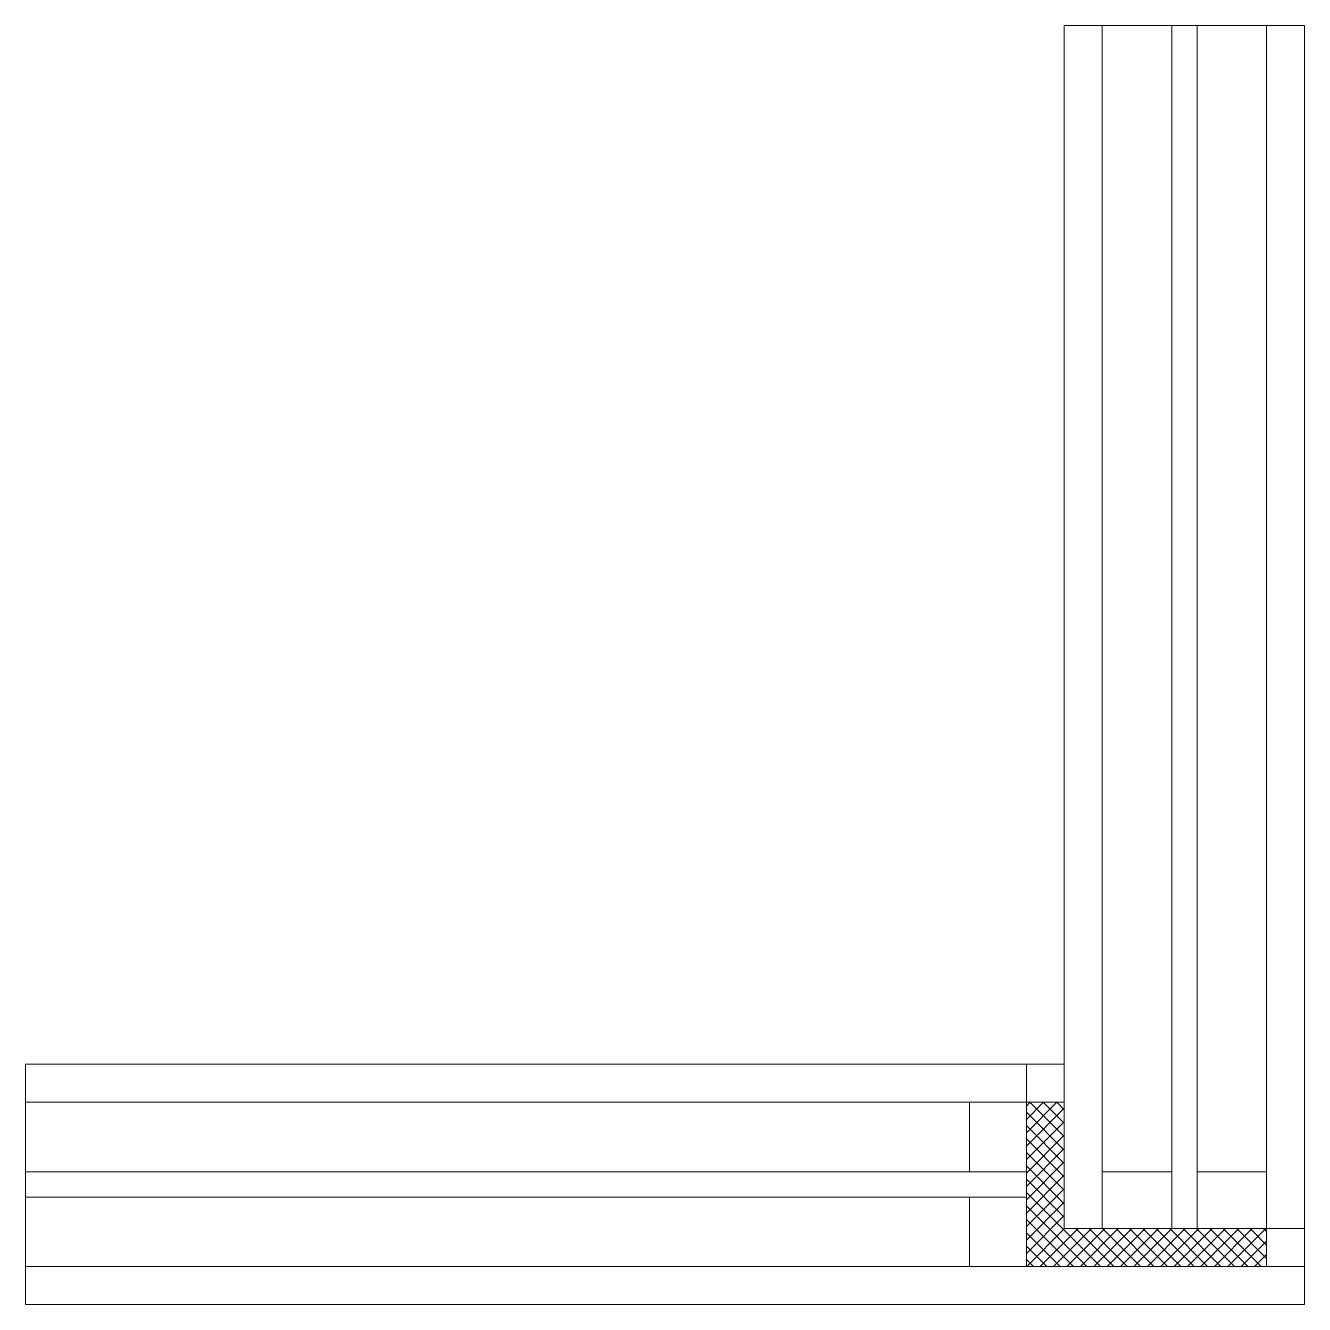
# Model space of a CAD drawing. Header units: metres. Extents: x -163 to 40, y -38 to 164.
import ezdxf

# ---------------------------------------------------------------- set-up
doc = ezdxf.new("R2010")
doc.units = ezdxf.units.M
doc.layers.add('A-DETL-GENF', color=92, linetype='Continuous', lineweight=18)

# ---------------------------------------------------------------- blocks, each defined once
blk = doc.blocks.new('31 shadowbox - 31_shadowbox-3344977-00_0 Basismaterialen')
at = {"layer": 'A-DETL-GENF', "lineweight": 13}
h = blk.add_hatch(dxfattribs=at)
h.set_pattern_fill('FP_700', color=256, style=0, pattern_type=2)
h.set_pattern_definition([(45, (7199.317, -815.307), (-1.06066017, 1.06066017), []), (135, (7199.317, -815.307), (-1.06066017, -1.06066017), [])])
h.paths.add_polyline_path([(-4.2, -32), (33.8, -32), (33.8, -26), (1.8, -26), (1.8, -6), (-4.2, -6)])
at = {"layer": 'A-DETL-GENF'}
for p, q in [((1.8, -26), (1.8, 164.4)), ((1.8, 164.4), (39.8, 164.4)), ((7.8, -26), (7.8, 164.4)), ((18.8, -26), (18.8, 164.4)), ((22.8, -26), (22.8, 164.4)), ((33.8, -32), (33.8, 164.4)), ((39.8, -32), (39.8, 164.4)), ((1.8, 0), (-162.6, 0)), ((-162.6, 0), (-162.6, -38)), ((-4.2, -32), (-4.2, 0)), ((1.8, -6), (-162.6, -6)), ((-13.2, -17), (-13.2, -6)), ((-4.2, -6), (-4.2, -32)), ((1.8, -6), (-4.2, -6)), ((1.8, -26), (1.8, -6)), ((-4.2, -17), (-162.6, -17)), ((18.8, -17), (7.8, -17)), ((33.8, -17), (22.8, -17)), ((-4.2, -21), (-162.6, -21)), ((-13.2, -32), (-13.2, -21)), ((33.8, -26), (1.8, -26)), ((33.8, -26), (1.8, -26)), ((33.8, -32), (33.8, -26)), ((39.8, -26), (33.8, -26)), ((39.8, -32), (-162.6, -32)), ((-4.2, -32), (33.8, -32)), ((39.8, -32), (39.8, -38)), ((39.8, -38), (-162.6, -38))]:
    blk.add_line(p, q, dxfattribs=at)

msp = doc.modelspace()

# ---------------------------------------------------------------- block references
msp.add_blockref('31 shadowbox - 31_shadowbox-3344977-00_0 Basismaterialen', (0, 0))

doc.saveas('drawing.dxf')
